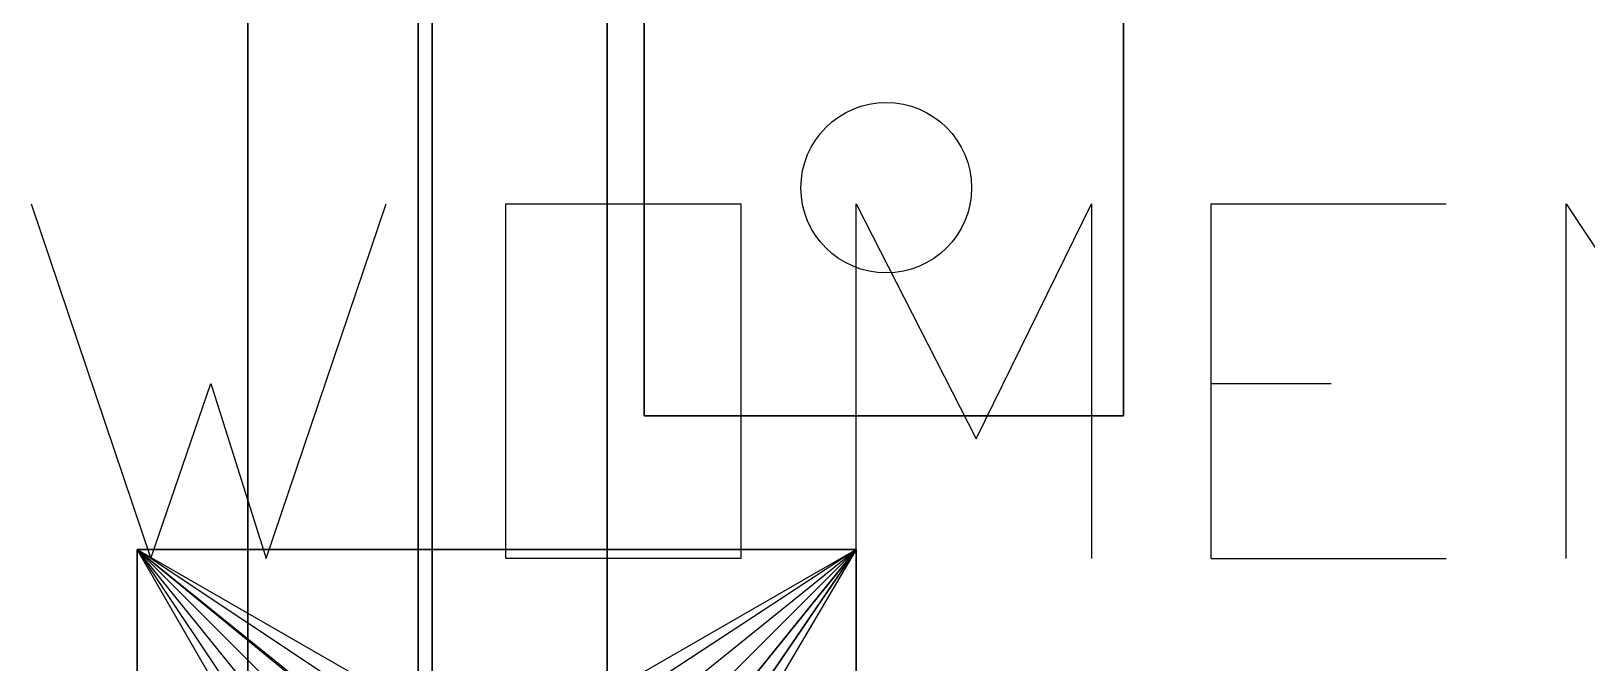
# Model space of a CAD drawing. Header units: metres. Extents: x 114 to 218, y 8 to 180.
# Drawn here: x 188.48 to 193.67, y 92.98 to 95.09 of the extents above; entities that cross this region are included whole.
import ezdxf

# ---------------------------------------------------------------- set-up
doc = ezdxf.new("R2010")
doc.units = ezdxf.units.M
doc.header["$MEASUREMENT"] = 0
for name, color, linetype in [('A-2D-AREA-IDEN', 7, 'Continuous'), ('E-LIGHT', 7, 'Continuous'), ('M-SA2S-ADist', 7, 'Continuous'), ('S-3D-BEAM', 7, 'Continuous')]:
    doc.layers.add(name, color=color, linetype=linetype)

msp = doc.modelspace()

# ---------------------------------------------------------------- linework, layer by layer
at = {"layer": 'A-2D-AREA-IDEN', "color": 9, "true_color": 0xbababa}
for points in [[(188.4774, 94.5156), (188.8773, 93.3312), (189.0773, 93.9157), (189.2618, 93.3312), (189.6618, 94.5156)], [(190.0617, 93.3312), (190.0617, 94.5156), (190.8461, 94.5156), (190.8461, 93.3312), (190.0617, 93.3312)], [(191.2307, 93.3312), (191.2307, 94.5156), (191.6306, 93.7311), (192.0152, 94.5156), (192.0152, 93.3312)], [(192.4151, 93.3312), (192.4151, 94.5156), (193.1996, 94.5156)], [(193.5995, 93.3312), (193.5995, 94.5156), (194.384, 93.3312), (194.384, 94.5156)], [(192.4151, 93.9157), (192.815, 93.9157)], [(192.4151, 93.3312), (193.1996, 93.3312)]]:
    msp.add_lwpolyline(points, dxfattribs=at)
at = {"layer": 'E-LIGHT', "color": 5, "true_color": 0x0000ff}
for points in [[(190.5231, 93.808), (190.5231, 95.3), (192.1228, 95.3), (192.1228, 93.808), (192.1228, 95.3), (190.5231, 95.3), (190.5231, 93.808)], [(191.323, 94.8386), (191.323, 94.8386)], [(191.0461, 94.5617), (191.0461, 94.5617)], [(191.6152, 94.5617), (191.6152, 94.5617)], [(191.323, 94.2694), (191.323, 94.2694)], [(192.1228, 93.808), (190.5231, 93.808), (192.1228, 93.808)], [(190.5231, 93.808), (190.5231, 93.808)], [(190.5231, 93.808), (190.5231, 93.808)], [(192.1228, 93.808), (192.1228, 93.808)], [(192.1228, 93.808), (192.1228, 93.808)]]:
    msp.add_lwpolyline(points, dxfattribs=at)
msp.add_circle((191.3307, 94.5694), 0.2846, dxfattribs=at)
msp.add_circle((191.3307, 94.5694), 0.2846, dxfattribs=at)
at = {"layer": 'M-SA2S-ADist', "color": 3, "true_color": 0x00ff00}
for points in [[(188.8311, 93.3619), (188.8311, 90.9624), (191.2307, 90.9624), (191.2307, 93.3619), (188.8311, 93.3619)], [(191.2307, 90.9624), (188.8311, 90.9624), (188.8311, 93.3619), (191.2307, 93.3619), (191.2307, 90.9624)], [(188.8311, 90.9624), (189.5233, 92.1621), (188.8311, 93.3619), (190.0309, 92.6697), (191.2307, 93.3619), (190.5231, 92.1621), (191.2307, 90.9624), (190.0309, 91.6699), (188.8311, 90.9624)], [(188.8311, 93.3619), (190.0309, 92.6697), (191.2307, 93.3619), (190.5231, 92.1621), (191.2307, 90.9624), (190.0309, 91.6699), (188.8311, 90.9624), (189.5233, 92.1621), (188.8311, 93.3619)], [(189.8925, 92.6544), (188.8311, 93.3619), (189.5387, 92.3006)], [(189.6002, 92.4083), (188.8311, 93.3619), (189.5387, 92.3006), (189.6002, 92.4083)], [(189.8925, 92.6544), (188.8311, 93.3619), (189.7694, 92.5928), (189.8925, 92.6544)], [(189.7848, 92.5928), (189.6771, 92.5159), (188.8311, 93.3619), (189.7848, 92.5928)], [(189.6771, 92.5159), (189.6002, 92.4083), (188.8311, 93.3619)], [(188.8311, 93.3619), (189.6771, 92.5159), (189.6002, 92.4083)], [(188.8311, 93.3619), (188.8311, 93.3619)], [(188.8311, 93.3619), (188.8311, 93.3619)], [(190.5078, 92.3006), (191.2307, 93.3619), (190.154, 92.6544)], [(190.277, 92.5928), (191.2307, 93.3619), (190.154, 92.6544), (190.277, 92.5928)], [(190.3847, 92.5159), (190.277, 92.5928), (191.2307, 93.3619)], [(190.4616, 92.4083), (190.3847, 92.5159), (191.2307, 93.3619), (190.4616, 92.4083)], [(190.4616, 92.4083), (191.2307, 93.3619), (190.3847, 92.5159), (190.4616, 92.4083)], [(191.2307, 93.3619), (190.5078, 92.3006)], [(191.2307, 93.3619), (191.2307, 93.3619)], [(191.2307, 93.3619), (191.2307, 93.3619)]]:
    msp.add_lwpolyline(points, dxfattribs=at)
at = {"layer": 'S-3D-BEAM', "color": 4, "true_color": 0x00ffff}
for points in [[(189.2003, 107.2209), (190.4001, 107.2209), (190.4001, 107.2209), (190.4001, 79.3184), (189.2003, 79.3184), (189.2003, 107.2209)], [(189.2003, 79.3184), (189.2003, 107.2209), (189.2003, 79.3184)], [(189.7694, 107.2209), (189.2003, 107.2209), (189.2003, 107.2209), (189.2003, 79.3184), (189.7694, 79.3184), (189.7694, 107.2209)], [(189.2003, 107.2209), (189.7694, 107.2209), (189.7694, 107.2209), (189.7694, 79.3184), (189.2003, 79.3184), (189.2003, 107.2209)], [(189.2003, 79.3184), (189.2003, 107.2209), (189.2003, 79.3184)], [(190.4001, 107.2209), (189.2003, 107.2209), (189.2003, 107.2209), (189.2003, 79.3184), (190.4001, 79.3184), (190.4001, 107.2209)], [(189.8156, 107.2209), (190.4001, 107.2209), (189.8156, 107.2209), (189.8156, 107.2209), (189.8156, 79.3184), (190.4001, 79.3184), (190.4001, 107.2209), (189.2003, 107.2209), (189.7694, 107.2209)], [(189.7694, 79.3184), (189.7694, 107.2209), (189.7694, 79.3184)], [(189.8156, 107.2209), (190.4001, 107.2209), (190.4001, 107.2209), (190.4001, 79.3184), (189.8156, 79.3184), (189.8156, 107.2209)], [(189.8156, 79.3184), (189.8156, 107.2209), (189.8156, 79.3184)], [(190.4001, 79.3184), (190.4001, 107.2209), (190.4001, 79.3184)], [(190.4001, 79.3184), (190.4001, 107.2209), (190.4001, 79.3184)]]:
    msp.add_lwpolyline(points, dxfattribs=at)

doc.saveas('drawing.dxf')
